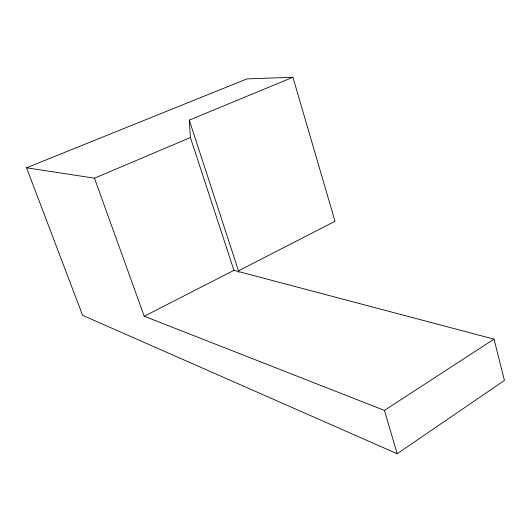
<?xml version="1.0" encoding="UTF-8"?>
<svg xmlns="http://www.w3.org/2000/svg" width="531" height="531" viewBox="0 0 531 531"><rect width="100%" height="100%" fill="white"/><g stroke="black" fill="none" stroke-linecap="round" stroke-linejoin="round"><path stroke-width="0.8" d="M397.181 453.739L504.45 380.422L494.003 339.143L233.939 270.339L144.24 316.237L94.458 178.197L26.55 167.783L82.59 315.321L397.181 453.739L384.431 410.397L144.24 316.237M384.431 410.397L494.003 339.143M238.784 272.43L238.492 270.837L335.021 221.281L292.926 77.26L246.935 78.9L26.55 167.783M94.458 178.197L190.403 137.549L189.282 120.119L292.926 77.26M189.282 120.119L238.492 270.837M190.403 137.549L233.939 270.339"/></g></svg>
